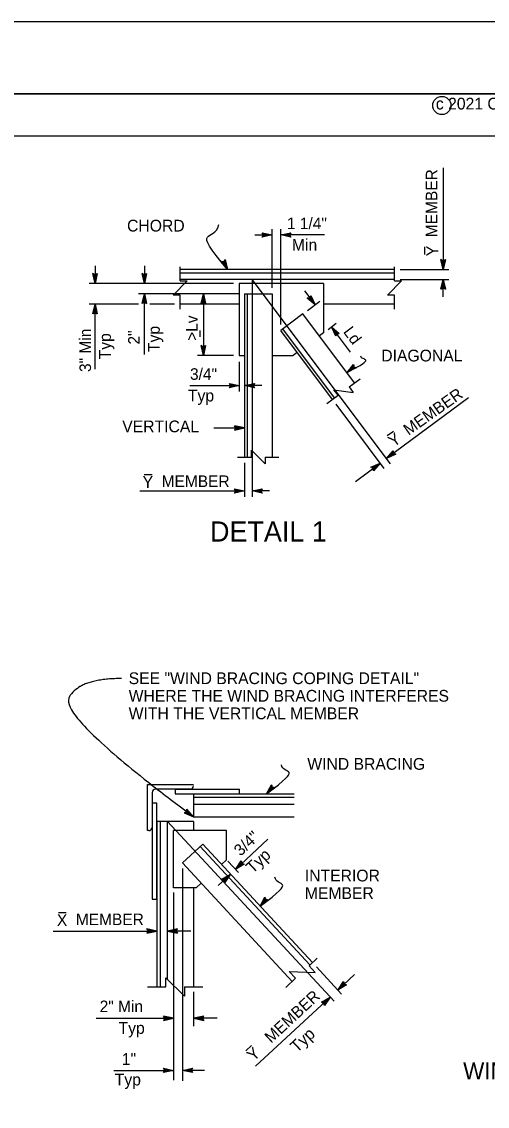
# Model space of a CAD drawing. Extents: x -893 to 867, y -474 to 712.
# Drawn here: x -416 to -139, y 66 to 712 of the extents above; entities that cross this region are included whole.
import ezdxf

# ---------------------------------------------------------------- set-up
doc = ezdxf.new("R2010")
doc.units = 0
for name, color, linetype in [('60 Nongeo Data', 7, 'Continuous'), ('border_PLOTTING-ELEMENTS', 7, 'Continuous'), ('border_rw_22x34_Cut_Lines', 7, 'Continuous'), ('border_SHEET', 7, 'Continuous'), ('border_WITHIN-BORDER-anno', 7, 'Continuous'), ('str_Center-Line-A', 7, 'Continuous'), ('str_Dimensions-A', 7, 'Continuous'), ('str_Misc-Steel-A', 7, 'Continuous'), ('str_Misc-Steel-B', 7, 'Continuous'), ('str_Misc-Steel-C', 7, 'Continuous'), ('str_Misc-Steel-D', 7, 'Continuous'), ('str_Text-A', 7, 'Continuous')]:
    doc.layers.add(name, color=color, linetype=linetype)

# ---------------------------------------------------------------- blocks, each defined once
blk = doc.blocks.new('AHT')
at = {"layer": '60 Nongeo Data'}
blk.add_lwpolyline([(-5.9055, 1.3189), (0, 0), (-5.9059, -1.3094), (-5.6957, -0.9602), (-1.3693, -0.0035), (-5.6968, 0.9693), (-5.4886, 0.6205), (-2.7193, 0.002), (-5.4858, -0.6114), (-5.2756, -0.2622), (-4.0791, 0.0031), (-5.2799, 0.2713), (-5.1181, 0), (-5.9059, -1.3094), (-5.1181, 0)], close=True, dxfattribs=at)

msp = doc.modelspace()

# ---------------------------------------------------------------- linework, layer by layer
at = {"layer": 'border_PLOTTING-ELEMENTS'}
for points in [[(-893.45, -474.04), (866.55, -474.04), (866.55, 711.96), (-893.45, 711.96)], [(-863.45, -431.04), (836.55, -431.04), (836.55, 668.96), (-863.45, 668.96)]]:
    msp.add_lwpolyline(points, close=True, dxfattribs=at)
at = {"layer": 'border_rw_22x34_Cut_Lines'}
msp.add_line((-863.45, 668.96), (836.55, 668.96), dxfattribs=at)
at = {"layer": 'border_SHEET'}
msp.add_line((-813.45, 643.96), (811.55, 643.96), dxfattribs=at)
at = {"layer": 'border_WITHIN-BORDER-anno'}
msp.add_circle((-166.12, 662.07), 5.42, dxfattribs=at)
at = {"layer": 'str_Center-Line-A'}
for p, q in [((-194.41, 558.51), (-322.05, 558.51)), ((-279.08, 558.51), (-279.08, 429.1)), ((-196.74, 448.73), (-279.08, 558.51)), ((-314.05, 246), (-254.16, 246)), ((-329.5, 141.64), (-329.5, 235.73)), ((-230.34, 128.59), (-329.5, 235.73))]:
    msp.add_line(p, q, dxfattribs=at)
at = {"layer": 'str_Dimensions-A'}
for p, q in [((-165.34, 624.94), (-165.34, 564.34)), ((-267.29, 553.42), (-267.29, 588.42)), ((-262.09, 531.57), (-262.09, 588.42)), ((-277.64, 584.97), (-267.29, 584.97)), ((-236, 584.97), (-262.09, 584.97)), ((-372.76, 566.48), (-372.76, 556.13)), ((-343.37, 566.48), (-343.37, 556.13)), ((-190.96, 564.34), (-161.89, 564.34)), ((-290.25, 556.13), (-376.22, 556.13)), ((-190.96, 558.51), (-161.89, 558.51)), ((-165.34, 548.16), (-165.34, 558.51)), ((-287.17, 549.97), (-346.82, 549.97)), ((-343.37, 513.75), (-343.37, 549.97)), ((-287.17, 549.97), (-311.65, 549.97)), ((-308.2, 549.97), (-308.2, 513.13)), ((-247.89, 551.71), (-241.68, 543.43)), ((-346.82, 543.81), (-376.22, 543.81)), ((-372.76, 504.97), (-372.76, 543.81)), ((-325.5, 543.81), (-340.05, 543.81)), ((-246.18, 540.05), (-238.92, 545.5)), ((-233.86, 528.75), (-229.06, 532.35)), ((-220.49, 515.18), (-231.82, 530.28)), ((-290.25, 513.13), (-311.65, 513.13)), ((-286.8, 509.37), (-286.8, 491.78)), ((-316.18, 495.23), (-286.8, 495.23)), ((-273.37, 495.23), (-283.72, 495.23)), ((-150.33, 487.96), (-199.08, 451.86)), ((-229.23, 484.27), (-200.72, 445.78)), ((-301.92, 470.06), (-283.65, 470.06)), ((-283.72, 449.24), (-283.72, 429.1)), ((-217.58, 438.16), (-202.81, 449.09)), ((-346.1, 432.55), (-283.72, 432.55)), ((-268.73, 432.55), (-279.08, 432.55)), ((-269.74, 225.14), (-289.05, 207.16)), ((-320.6, 207.65), (-320.6, 81.3)), ((-287.28, 205.26), (-293.64, 212.09)), ((-299.46, 197.46), (-292.06, 204.35)), ((-326.07, 193.4), (-326.07, 81.69)), ((-279.67, 190.97), (-279.67, 190.98)), ((-397.68, 170.45), (-335.96, 170.45)), ((-315.69, 170.45), (-329.5, 170.45)), ((-240.9, 149.07), (-225.82, 132.78)), ((-228.16, 135.31), (-218.13, 144.6)), ((-314.05, 134.32), (-314.05, 113.8)), ((-277.07, 90.04), (-232.68, 131.13)), ((-372.08, 118.46), (-326.07, 118.46)), ((-300, 118.46), (-313.8, 118.46)), ((-361.6, 87.43), (-326.07, 87.43)), ((-307.48, 87.43), (-320.6, 87.43))]:
    msp.add_line(p, q, dxfattribs=at)
msp.add_lwpolyline([(-279.67, 190.98), (-279.68, 190.97), (-279.67, 190.97)], dxfattribs=at)
for points, degree in [([(-293.77, 564.34), (-316.53, 591.09), (-301.42, 580.15), (-298.97, 591.09)], 3), ([(-222.54, 503.08), (-203.9, 512.8), (-214.3, 509.61), (-214.41, 512.8)], 3), ([(-356.92, 320.8), (-382.57, 320.8), (-393.96, 297.82), (-314.05, 238.47)], 2), ([(-270.5, 252.16), (-247.24, 269.38), (-261.05, 263.12), (-261.71, 269.38)], 3), ([(-274.38, 185.25), (-251.12, 202.48), (-264.93, 196.21), (-265.59, 202.48)], 3), ([(-279.68, 190.97), (-279.68, 190.98), (-279.67, 190.98), (-279.67, 190.98)], 2)]:
    msp.add_open_spline(points, degree=degree, dxfattribs=at)
at = {"layer": 'str_Misc-Steel-A'}
for p, q in [((-314.05, 252.16), (-254.16, 252.16)), ((-314.05, 252.16), (-314.05, 238.47)), ((-314.05, 250.1), (-254.16, 250.1)), ((-314.05, 238.47), (-254.16, 238.47))]:
    msp.add_line(p, q, dxfattribs=at)
at = {"layer": 'str_Misc-Steel-B'}
for p, q in [((-236.62, 556.13), (-286.8, 556.13)), ((-286.8, 556.13), (-286.8, 513.13)), ((-236.62, 556.13), (-236.62, 526.68)), ((-236.62, 526.68), (-239.08, 524.84)), ((-286.8, 513.13), (-283.72, 513.13)), ((-267.29, 513.13), (-254.69, 513.13)), ((-252.23, 514.98), (-254.69, 513.13)), ((-325, 254.9), (-286.67, 254.9)), ((-325, 254.9), (-325, 252.16)), ((-325, 252.16), (-286.67, 252.16)), ((-286.67, 252.16), (-286.67, 254.9)), ((-338.7, 246.68), (-338.7, 189.35)), ((-335.96, 246.68), (-338.7, 246.68)), ((-335.96, 189.35), (-335.96, 246.68)), ((-326.07, 196.15), (-326.07, 230.25)), ((-294.36, 230.25), (-326.07, 230.25)), ((-294.36, 212.89), (-294.36, 230.25)), ((-294.36, 212.89), (-297.38, 210.1)), ((-312.45, 196.15), (-326.07, 196.15)), ((-309.44, 198.94), (-312.45, 196.15)), ((-338.7, 189.35), (-335.96, 189.35))]:
    msp.add_line(p, q, dxfattribs=at)
at = {"layer": 'str_Misc-Steel-C'}
for p, q in [((-283.72, 549.97), (-283.72, 452.69)), ((-283.72, 549.97), (-267.29, 549.97)), ((-282.18, 549.97), (-282.18, 452.69)), ((-267.29, 549.97), (-267.29, 452.69)), ((-248.94, 537.98), (-262.09, 528.12)), ((-218.13, 496.9), (-248.94, 537.98)), ((-231.28, 487.05), (-262.09, 528.12)), ((-230.05, 487.97), (-260.85, 529.05)), ((-221.42, 494.44), (-214.85, 499.37)), ((-230.46, 492.8), (-218.96, 491.15)), ((-227.99, 489.51), (-230.46, 492.8)), ((-221.42, 494.44), (-218.96, 491.15)), ((-234.56, 484.58), (-227.99, 489.51)), ((-287.83, 452.69), (-279.61, 452.69)), ((-279.61, 452.69), (-279.61, 456.8)), ((-279.61, 456.8), (-271.4, 448.58)), ((-271.4, 452.69), (-263.18, 452.69)), ((-271.4, 452.69), (-271.4, 448.58)), ((-335.96, 235.73), (-335.96, 137.15)), ((-314.05, 235.73), (-335.96, 235.73)), ((-333.9, 235.73), (-333.9, 137.15)), ((-314.05, 235.73), (-314.05, 230.25)), ((-308.54, 222.16), (-320.6, 211)), ((-244.75, 150.21), (-310.04, 220.76)), ((-243.24, 151.6), (-308.54, 222.16)), ((-255.3, 140.44), (-320.6, 211)), ((-314.05, 196.15), (-314.05, 137.15)), ((-245.27, 149.77), (-241.54, 145.76)), ((-240.37, 154.25), (-245.25, 149.74)), ((-330.48, 142.62), (-319.53, 131.67)), ((-330.48, 137.15), (-330.48, 142.62)), ((-253.29, 142.3), (-259.13, 136.89)), ((-253.29, 142.3), (-257.02, 146.31)), ((-257.02, 146.31), (-241.54, 145.76)), ((-341.43, 137.15), (-330.48, 137.15)), ((-319.53, 137.15), (-308.57, 137.15)), ((-319.53, 137.15), (-319.53, 131.67))]:
    msp.add_line(p, q, dxfattribs=at)
at = {"layer": 'str_Misc-Steel-D'}
for p, q in [((-322.05, 557.55), (-322.05, 565.94)), ((-194.41, 564.34), (-322.05, 564.34)), ((-194.41, 562.29), (-322.05, 562.29)), ((-194.41, 557.55), (-194.41, 565.94)), ((-326.24, 549.17), (-317.86, 557.55)), ((-322.05, 557.55), (-317.86, 557.55)), ((-198.6, 549.17), (-190.22, 557.55)), ((-194.41, 557.55), (-190.22, 557.55)), ((-322.05, 549.17), (-326.24, 549.17)), ((-322.05, 540.79), (-322.05, 549.17)), ((-194.41, 549.17), (-198.6, 549.17)), ((-194.41, 540.79), (-194.41, 549.17)), ((-286.8, 543.81), (-322.05, 543.81)), ((-194.41, 543.81), (-236.62, 543.81)), ((-341.43, 257.63), (-314.05, 257.63)), ((-341.43, 230.25), (-341.43, 257.63)), ((-338.7, 252.98), (-338.7, 232.17)), ((-315.97, 254.9), (-336.78, 254.9)), ((-340.61, 230.25), (-341.43, 230.25))]:
    msp.add_line(p, q, dxfattribs=at)
for centre, start, end in [((-336.78, 252.98), 90, 180), ((-315.97, 256.81), 270, 0), ((-340.61, 232.17), 270, 0)]:
    msp.add_arc(centre, 1.92, start, end, dxfattribs=at)
at = {"layer": 'str_Text-A'}
for p, q in [((-176.31, 573.28), (-176.31, 577.89)), ((-310.05, 524.25), (-310.05, 528.01)), ((-198.73, 465.47), (-194.96, 468.14)), ((-343.41, 442.37), (-338.79, 442.37)), ((-394.51, 181.46), (-389.9, 181.46)), ((-283, 99.09), (-279.6, 102.21))]:
    msp.add_line(p, q, dxfattribs=at)

# ---------------------------------------------------------------- block references
at = {"layer": 'str_Dimensions-A', "xscale": 1.0025045775084613}
for p, yscale in [((-267.29, 584.97), 0.9976268619133597), ((-286.8, 495.23), 0.9976268619133597), ((-283.65, 470.06), -0.9976268619133597), ((-283.72, 432.55), 0.9976268619133597), ((-335.96, 170.45), -0.9976268619133597), ((-326.07, 118.46), -0.9976268619133597), ((-326.07, 87.43), 0.9976268619133597)]:
    msp.add_blockref('AHT', p, dxfattribs=dict(at, yscale=yscale))
at = {"layer": 'str_Dimensions-A'}
for p, xscale, yscale, rotation in [((-262.09, 584.97), 1.0025045775084613, 0.9976268619133597, 180), ((-293.77, 564.34), 1.0025045775084616, 0.9976268619133597, -64.14499751731294), ((-165.34, 564.34), 1.0025045775084613, 0.9976268619133597, -90), ((-372.76, 556.13), 1.0025045775084613, 0.9976268619133597, -90), ((-343.37, 556.13), 1.0025045775084613, 0.9976268619133597, -90), ((-165.34, 558.51), 1.0025045775084613, 0.9976268619133597, 90), ((-343.37, 549.97), 1.0025045775084613, 0.9976268619133597, 90), ((-308.2, 549.97), 1.0025045775084613, 0.9976268619133597, 90), ((-372.76, 543.81), 1.0025045775084613, 0.9976268619133597, 90), ((-241.68, 543.43), 1.0025045775084616, 0.9976268619133597, -53.130102354148356), ((-231.82, 530.28), 1.0025045775084616, 0.9976268619133593, 126.86989764584473), ((-308.2, 513.13), 1.0025045775084613, 0.9976268619133597, -90), ((-222.54, 503.08), 1.0025045775084613, 0.9976268619133595, -141.58800966908765), ((-283.72, 495.23), 1.0025045775084613, 0.9976268619133597, 180), ((-199.08, 451.86), 1.0025045775084616, 0.9976268619133597, -143.4810861564599), ((-202.81, 449.09), 1.0025045775084616, 0.9976268619133595, 36.51891384353758), ((-279.08, 432.55), 1.0025045775084613, 0.9976268619133597, 180), ((-270.5, 252.16), 1.0025045775084613, 0.9976268619133597, -130.7604210017937), ((-314.05, 238.47), 1.0025045775084613, -0.9976268619133595, -35.909859725499715), ((-289.05, 207.16), 1.0025045775084618, 0.9976268619133595, -137.03648931251672), ((-292.06, 204.35), 1.0025045775084618, 0.9976268619133595, 42.96351068748331), ((-274.38, 185.25), 1.0025045775084613, 0.9976268619133595, -130.76042100174521), ((-329.5, 170.45), 1.0025045775084613, -0.9976268619133597, 180), ((-228.16, 135.31), 1.0025045775084616, 0.9976268619133597, -137.21557781886406), ((-232.68, 131.13), 1.0025045775084613, 0.9976268619133597, 42.784422181133415), ((-313.8, 118.46), 1.0025045775084613, -0.9976268619133597, 180), ((-320.6, 87.43), 1.0025045775084613, 0.9976268619133597, 180)]:
    msp.add_blockref('AHT', p, dxfattribs=dict(at, xscale=xscale, yscale=yscale, rotation=rotation))

# ---------------------------------------------------------------- texts
at = {"layer": 'border_WITHIN-BORDER-anno'}
msp.add_text('c 2021 California Department of Transportation', height=7, dxfattribs=at).set_placement((-169.68, 659.67))
at = {"layer": 'str_Text-A'}
for s, height, rotation, p in [('MEMBER', 6.901, 90, (-168.79, 583.61)), ('Y', 7, 90, (-168.29, 572.28)), ('>Lv', 6.901, 90, (-311.65, 521.86)), ('Typ', 7, 90, (-334.19, 515.21)), ('Ld', 6.901, 306.8699, (-225.22, 527.23)), ('3" Min', 6.901, 90, (-375.15, 503.34)), ('Typ', 7, 90, (-363.31, 510.86)), ('2"', 6.901, 90, (-346.14, 519.68)), ('MEMBER', 6.901, 35.26907, (-185.95, 465.3)), ('Y', 7, 35.26907, (-194.91, 458.34)), ('Y', 7, 360, (-344.41, 434.35)), ('MEMBER', 6.901, 360, (-333.07, 434.85)), ('3/4"', 6.901, 42.96351, (-286.09, 214.63)), ('Typ', 7, 42.96351, (-278.89, 204.31)), ('X', 7, 360, (-395.51, 173.43)), ('MEMBER', 6.901, 360, (-384.18, 173.94)), ('MEMBER', 6.901, 42.78442, (-267.85, 103.28)), ('Typ', 7, 43.1504, (-252.45, 97.68)), ('1"', 7, 360, (-356.8, 90.73)), ('Y', 7, 42.56276, (-278.31, 92.5)), ('Typ', 7, 360, (-361.02, 78.46))]:
    msp.add_text(s, height=height, rotation=rotation, dxfattribs=at).set_placement(p)
for s, height, p in [('1 1/4"', 6.901, (-258.41, 588.42)), ('CHORD', 7, (-353.68, 587)), ('Min', 7, (-255.46, 575.55)), ('DIAGONAL', 7, (-202.21, 509.63)), ('3/4"', 6.901, (-316.18, 498.68)), ('Typ', 7, (-317.41, 485.81)), ('VERTICAL', 7, (-356.55, 467.45)), ('DETAIL 1', 12, (-304.25, 402.37)), ('SEE "WIND BRACING COPING DETAIL"', 7, (-352.72, 317.47)), ('WHERE THE WIND BRACING INTERFERES', 7, (-352.72, 307.02)), ('WITH THE VERTICAL MEMBER', 7, (-352.72, 296.57)), ('WIND BRACING', 7, (-246.28, 266.47)), ('INTERIOR', 7, (-247.75, 199.97)), ('MEMBER', 7, (-247.75, 189.52)), ('2" Min', 6.901, (-370.01, 122.13)), ('Typ', 7, (-358.75, 109.2)), ('WIND BRACING COPING DETAIL', 10, (-153.44, 82.19))]:
    msp.add_text(s, height=height, dxfattribs=at).set_placement(p)

doc.saveas('drawing.dxf')
